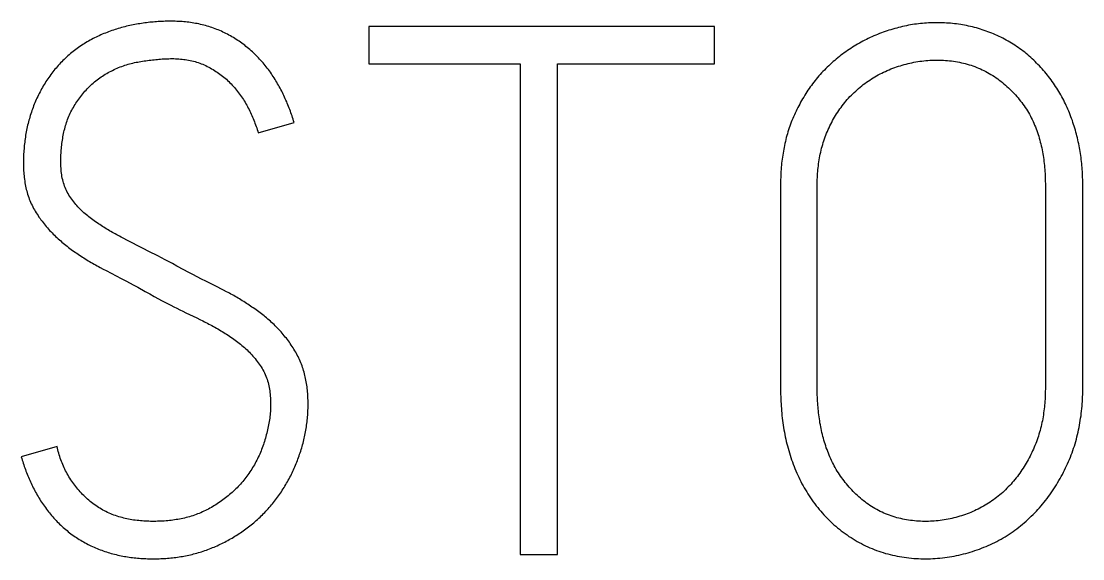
# Model space of a CAD drawing. Extents: x 0 to 420, y 0 to 297.
# Drawn here: x 123.464 to 127.477, y 195.925 to 197.958 of the extents above; entities that cross this region are included whole.
import ezdxf

# ---------------------------------------------------------------- set-up
doc = ezdxf.new("R2010")
doc.units = 0
doc.header["$LTSCALE"] = 23.1
doc.layers.add('10500_FRONT_LABELING', color=7, linetype='CONTINUOUS')

msp = doc.modelspace()

# ---------------------------------------------------------------- linework, layer by layer
at = {"layer": '10500_FRONT_LABELING', "color": 7, "linetype": 'CONTINUOUS'}
for p, q in [((124.7785, 197.9386), (124.7785, 197.7971)), ((126.085, 197.9386), (124.7785, 197.9386)), ((126.085, 197.7971), (126.085, 197.9386)), ((124.7785, 197.7971), (125.3499, 197.7971)), ((125.3499, 197.7971), (125.3499, 195.9414)), ((125.4914, 195.9414), (125.4914, 197.7971)), ((125.4914, 197.7971), (126.085, 197.7971)), ((124.3596, 197.5364), (124.4955, 197.5752)), ((126.3346, 197.3367), (126.3347, 196.5648)), ((126.4733, 196.5663), (126.4733, 197.3367)), ((127.336, 197.3367), (127.336, 196.5738)), ((127.4775, 196.5738), (127.4774, 197.3443)), ((123.8633, 197.1299), (123.8522, 197.1357)), ((123.9245, 197.0989), (123.8633, 197.1299)), ((123.9467, 197.0875), (123.9245, 197.0989)), ((123.9799, 197.0702), (123.9467, 197.0875)), ((124.0075, 197.0556), (123.9799, 197.0702)), ((124.035, 197.041), (124.0075, 197.0556)), ((123.7729, 197.0207), (123.7844, 197.0147)), ((123.7844, 197.0147), (123.8416, 196.9851)), ((124.0954, 197.0086), (124.0789, 197.0174)), ((124.112, 196.9999), (124.0954, 197.0086)), ((123.8416, 196.9851), (123.8588, 196.9761)), ((123.8588, 196.9761), (123.8758, 196.967)), ((123.8758, 196.967), (123.8872, 196.9609)), ((123.8872, 196.9609), (123.9041, 196.9516)), ((124.1286, 196.9913), (124.112, 196.9999)), ((124.1453, 196.9828), (124.1286, 196.9913)), ((124.162, 196.9743), (124.1453, 196.9828)), ((124.2067, 196.952), (124.162, 196.9743)), ((123.9493, 196.9266), (123.9662, 196.9173)), ((124.2178, 196.9463), (124.2067, 196.952)), ((124.2289, 196.9406), (124.2178, 196.9463)), ((123.9662, 196.9173), (123.9832, 196.9081)), ((123.9832, 196.9081), (123.9946, 196.902)), ((123.9946, 196.902), (124.0117, 196.8929)), ((124.0117, 196.8929), (124.0288, 196.884)), ((124.0288, 196.884), (124.0403, 196.8781)), ((124.0403, 196.8781), (124.0518, 196.8722)), ((124.0518, 196.8722), (124.0633, 196.8665)), ((124.0633, 196.8665), (124.0749, 196.8608)), ((124.0749, 196.8608), (124.0865, 196.8551)), ((124.0865, 196.8551), (124.1273, 196.8356)), ((124.1273, 196.8356), (124.1389, 196.83)), ((123.5995, 196.3491), (123.4636, 196.3103)), ((125.3499, 195.9414), (125.4914, 195.9414))]:
    msp.add_line(p, q, dxfattribs=at)
for points in [[(124.4955, 197.5752), (124.4936, 197.5814), (124.4917, 197.5875), (124.4897, 197.5936), (124.4877, 197.5997), (124.4856, 197.6058), (124.4835, 197.6118), (124.4813, 197.6179), (124.4791, 197.6238), (124.4768, 197.6298), (124.4745, 197.6358), (124.4722, 197.6417), (124.4697, 197.6476), (124.4673, 197.6534), (124.4647, 197.6593), (124.4621, 197.6651), (124.4595, 197.6709), (124.4568, 197.6766), (124.4541, 197.6824), (124.4513, 197.6881), (124.4484, 197.6938), (124.4455, 197.6994), (124.4425, 197.705), (124.4395, 197.7106), (124.4364, 197.7162), (124.4332, 197.7217), (124.43, 197.7272), (124.4267, 197.7327), (124.4233, 197.7381), (124.4199, 197.7435), (124.4164, 197.7489), (124.4129, 197.7542), (124.4093, 197.7595), (124.4056, 197.7648), (124.4018, 197.77), (124.398, 197.7752), (124.3941, 197.7804), (124.3901, 197.7855), (124.3861, 197.7905), (124.382, 197.7955), (124.3778, 197.8005), (124.3736, 197.8053), (124.3693, 197.8101), (124.365, 197.8149), (124.3606, 197.8196), (124.3562, 197.8242), (124.3517, 197.8287), (124.3472, 197.8332), (124.3425, 197.8377), (124.3379, 197.842), (124.3331, 197.8463), (124.3283, 197.8506), (124.3235, 197.8548), (124.3185, 197.8589), (124.3135, 197.8629), (124.3085, 197.8669), (124.3034, 197.8708), (124.2982, 197.8746), (124.293, 197.8784), (124.2877, 197.8821), (124.2823, 197.8857), (124.2769, 197.8893), (124.2714, 197.8928), (124.2659, 197.8961), (124.2604, 197.8994), (124.2548, 197.9026), (124.2492, 197.9057), (124.2435, 197.9087), (124.2378, 197.9116), (124.2321, 197.9145), (124.2263, 197.9172), (124.2205, 197.9199), (124.2147, 197.9224), (124.2088, 197.9249), (124.2029, 197.9273), (124.1969, 197.9296), (124.1909, 197.9318), (124.1849, 197.9339), (124.1788, 197.9359), (124.1727, 197.9379), (124.1665, 197.9397), (124.1603, 197.9415), (124.1541, 197.9431), (124.1478, 197.9447), (124.1415, 197.9462), (124.1351, 197.9476), (124.1288, 197.9489), (124.1225, 197.95), (124.1161, 197.9511), (124.1098, 197.9521), (124.1034, 197.9531), (124.097, 197.9539), (124.0907, 197.9546), (124.0843, 197.9553), (124.0779, 197.9559), (124.0716, 197.9564), (124.0652, 197.9569), (124.0588, 197.9572), (124.0524, 197.9575), (124.046, 197.9577), (124.0396, 197.9579), (124.0332, 197.958), (124.0268, 197.958), (124.0204, 197.958), (124.014, 197.9579), (124.0076, 197.9578), (124.0012, 197.9576), (123.9948, 197.9573), (123.9884, 197.957), (123.9819, 197.9566), (123.9755, 197.9562), (123.9691, 197.9557), (123.9627, 197.9551), (123.9563, 197.9545), (123.9498, 197.9539), (123.9434, 197.9532), (123.937, 197.9524), (123.9307, 197.9516), (123.9243, 197.9507), (123.9179, 197.9498), (123.9116, 197.9488), (123.9053, 197.9478), (123.899, 197.9467), (123.8927, 197.9455), (123.8864, 197.9443), (123.8801, 197.943), (123.8739, 197.9416), (123.8676, 197.9402), (123.8614, 197.9388), (123.8552, 197.9372), (123.849, 197.9356), (123.8428, 197.934), (123.8367, 197.9322), (123.8306, 197.9304), (123.8244, 197.9285), (123.8183, 197.9266), (123.8122, 197.9246), (123.8062, 197.9225), (123.8001, 197.9204), (123.7941, 197.9182), (123.788, 197.9159), (123.782, 197.9135), (123.776, 197.9111), (123.7701, 197.9086), (123.7642, 197.906), (123.7583, 197.9033), (123.7524, 197.9006), (123.7466, 197.8978), (123.7409, 197.895), (123.7352, 197.8921), (123.7295, 197.8891), (123.7239, 197.886), (123.7183, 197.8829), (123.7127, 197.8797), (123.7072, 197.8764), (123.7018, 197.8731), (123.6964, 197.8697), (123.691, 197.8662), (123.6857, 197.8626), (123.6805, 197.8589), (123.6753, 197.8552), (123.6701, 197.8514), (123.665, 197.8476), (123.6599, 197.8436), (123.6549, 197.8396), (123.6499, 197.8355), (123.645, 197.8313), (123.6402, 197.827), (123.6354, 197.8227), (123.6306, 197.8183), (123.6259, 197.8138), (123.6213, 197.8093), (123.6168, 197.8047), (123.6124, 197.8001), (123.608, 197.7954), (123.6037, 197.7906), (123.5994, 197.7859), (123.5953, 197.781), (123.5912, 197.7761), (123.5871, 197.7711), (123.5832, 197.7661), (123.5793, 197.7611), (123.5754, 197.7559), (123.5717, 197.7508), (123.568, 197.7456), (123.5643, 197.7403), (123.5608, 197.735), (123.5572, 197.7296), (123.5538, 197.7241), (123.5504, 197.7187), (123.5471, 197.7131), (123.5439, 197.7076), (123.5407, 197.7019), (123.5376, 197.6962), (123.5346, 197.6905), (123.5316, 197.6848), (123.5287, 197.679), (123.5259, 197.6732), (123.5232, 197.6674), (123.5205, 197.6616)], [(127.4774, 197.3443), (127.4774, 197.3519), (127.4772, 197.3595), (127.477, 197.3671), (127.4767, 197.3747), (127.4763, 197.3823), (127.4759, 197.3898), (127.4754, 197.3974), (127.4748, 197.4049), (127.4741, 197.4125), (127.4734, 197.42), (127.4726, 197.4275), (127.4718, 197.435), (127.4709, 197.4425), (127.4698, 197.4499), (127.4688, 197.4574), (127.4676, 197.4649), (127.4664, 197.4723), (127.4651, 197.4797), (127.4637, 197.4871), (127.4622, 197.4946), (127.4607, 197.5019), (127.459, 197.5093), (127.4573, 197.5167), (127.4555, 197.524), (127.4536, 197.5314), (127.4517, 197.5387), (127.4496, 197.546), (127.4475, 197.5533), (127.4453, 197.5606), (127.4429, 197.5679), (127.4405, 197.5751), (127.4381, 197.5824), (127.4355, 197.5895), (127.4328, 197.5967), (127.4301, 197.6038), (127.4273, 197.6109), (127.4244, 197.6179), (127.4214, 197.6249), (127.4184, 197.6318), (127.4152, 197.6387), (127.412, 197.6455), (127.4087, 197.6523), (127.4053, 197.6591), (127.4018, 197.6658), (127.3983, 197.6725), (127.3946, 197.6791), (127.3909, 197.6856), (127.3871, 197.6922), (127.3832, 197.6986), (127.3791, 197.7051), (127.375, 197.7114), (127.3708, 197.7178), (127.3666, 197.7241), (127.3622, 197.7303), (127.3577, 197.7364), (127.3531, 197.7426), (127.3484, 197.7486), (127.3436, 197.7546), (127.3387, 197.7605), (127.3338, 197.7663), (127.3288, 197.7721), (127.3238, 197.7778), (127.3186, 197.7834), (127.3134, 197.7889), (127.3082, 197.7944), (127.3029, 197.7998), (127.2975, 197.8051), (127.2921, 197.8104), (127.2866, 197.8156), (127.281, 197.8207), (127.2754, 197.8257), (127.2697, 197.8307), (127.2639, 197.8356), (127.2581, 197.8404), (127.2521, 197.8451), (127.2461, 197.8497), (127.24, 197.8542), (127.2338, 197.8586), (127.2275, 197.8629), (127.2211, 197.8671), (127.2147, 197.8713), (127.2082, 197.8753), (127.2016, 197.8793), (127.1949, 197.8831), (127.1882, 197.8869), (127.1815, 197.8905), (127.1747, 197.894), (127.1679, 197.8974), (127.161, 197.9007), (127.1541, 197.9039), (127.1472, 197.907), (127.1402, 197.91), (127.1332, 197.9129), (127.1261, 197.9157), (127.119, 197.9184), (127.1119, 197.921), (127.1047, 197.9235), (127.0975, 197.9259), (127.0903, 197.9282), (127.083, 197.9304), (127.0757, 197.9325), (127.0683, 197.9345), (127.0609, 197.9364), (127.0534, 197.9381), (127.046, 197.9398), (127.0384, 197.9414), (127.0309, 197.9429), (127.0233, 197.9442), (127.0158, 197.9455), (127.0082, 197.9466), (127.0006, 197.9477), (126.9931, 197.9486), (126.9855, 197.9494), (126.9779, 197.9502), (126.9703, 197.9508), (126.9627, 197.9513), (126.9551, 197.9518), (126.9475, 197.9521), (126.9399, 197.9523), (126.9323, 197.9524), (126.9247, 197.9525), (126.9171, 197.9524), (126.9095, 197.9522), (126.9019, 197.952), (126.8942, 197.9516), (126.8866, 197.9512), (126.8789, 197.9506), (126.8713, 197.9499), (126.8637, 197.9492), (126.856, 197.9483), (126.8484, 197.9473), (126.8408, 197.9463), (126.8333, 197.9451), (126.8258, 197.9438), (126.8182, 197.9425), (126.8108, 197.941), (126.8033, 197.9395), (126.7959, 197.9378), (126.7885, 197.9361), (126.7811, 197.9343), (126.7738, 197.9323), (126.7664, 197.9303), (126.7591, 197.9282), (126.7519, 197.9261), (126.7446, 197.9238), (126.7374, 197.9214), (126.7302, 197.919), (126.723, 197.9164), (126.7159, 197.9138), (126.7087, 197.9111), (126.7017, 197.9082), (126.6946, 197.9053), (126.6875, 197.9023), (126.6805, 197.8992), (126.6735, 197.896), (126.6666, 197.8928), (126.6597, 197.8894), (126.6529, 197.886), (126.6461, 197.8824), (126.6394, 197.8788), (126.6327, 197.8751), (126.6261, 197.8714), (126.6196, 197.8675), (126.6131, 197.8636), (126.6067, 197.8595), (126.6003, 197.8554), (126.594, 197.8513), (126.5878, 197.847), (126.5815, 197.8427), (126.5754, 197.8382), (126.5693, 197.8338), (126.5632, 197.8292), (126.5573, 197.8245), (126.5513, 197.8198), (126.5454, 197.815), (126.5396, 197.8101), (126.5338, 197.8051), (126.5281, 197.8001), (126.5225, 197.7949), (126.5169, 197.7897), (126.5114, 197.7844), (126.5059, 197.779), (126.5005, 197.7735), (126.4952, 197.768), (126.49, 197.7624), (126.4849, 197.7568), (126.4798, 197.7511), (126.4749, 197.7453), (126.47, 197.7395), (126.4653, 197.7336), (126.4606, 197.7276), (126.456, 197.7216), (126.4515, 197.7155), (126.447, 197.7094), (126.4427, 197.7032), (126.4384, 197.6969), (126.4343, 197.6906), (126.4301, 197.6843)], [(123.8522, 197.1357), (123.8411, 197.1414), (123.8356, 197.1444), (123.8302, 197.1473), (123.8247, 197.1503), (123.8192, 197.1533), (123.8138, 197.1564), (123.8084, 197.1594), (123.803, 197.1626), (123.7976, 197.1657), (123.7923, 197.1689), (123.7869, 197.1721), (123.7816, 197.1754), (123.7763, 197.1786), (123.771, 197.182), (123.7658, 197.1853), (123.7606, 197.1887), (123.7553, 197.1921), (123.7502, 197.1956), (123.745, 197.1991), (123.7399, 197.2027), (123.7348, 197.2064), (123.7298, 197.2101), (123.7247, 197.2138), (123.7198, 197.2177), (123.7149, 197.2216), (123.71, 197.2256), (123.7052, 197.2297), (123.7005, 197.2339), (123.6959, 197.2382), (123.6913, 197.2425), (123.6869, 197.2469), (123.6825, 197.2514), (123.6782, 197.2559), (123.674, 197.2606), (123.6699, 197.2653), (123.6659, 197.2701), (123.662, 197.2749), (123.6582, 197.2799), (123.6545, 197.2849), (123.6509, 197.2901), (123.6474, 197.2953), (123.6441, 197.3007), (123.6409, 197.3062), (123.6379, 197.3117), (123.635, 197.3173), (123.6324, 197.323), (123.6299, 197.3288), (123.6276, 197.3346), (123.6255, 197.3405), (123.6236, 197.3464), (123.6218, 197.3524), (123.6203, 197.3585), (123.6189, 197.3646), (123.6177, 197.3708), (123.6166, 197.3771), (123.6158, 197.3833), (123.6151, 197.3896), (123.6145, 197.3959), (123.6141, 197.4021), (123.6137, 197.4084), (123.6135, 197.4146), (123.6134, 197.4209), (123.6133, 197.4271), (123.6134, 197.4334), (123.6135, 197.4396), (123.6137, 197.4459), (123.6139, 197.4522), (123.6142, 197.4584), (123.6146, 197.4647), (123.6151, 197.4709), (123.6157, 197.4772), (123.6163, 197.4834), (123.617, 197.4897), (123.6177, 197.4959), (123.6186, 197.5022), (123.6195, 197.5084), (123.6204, 197.5146), (123.6215, 197.5207), (123.6226, 197.5269), (123.6238, 197.533), (123.6251, 197.5391), (123.6265, 197.5452), (123.6279, 197.5512), (123.6295, 197.5572), (123.6312, 197.5632), (123.633, 197.5692), (123.6349, 197.5751), (123.637, 197.581), (123.6391, 197.5868), (123.6414, 197.5926), (123.6438, 197.5984), (123.6463, 197.6041), (123.6489, 197.6098), (123.6517, 197.6155), (123.6546, 197.6211), (123.6576, 197.6267), (123.6607, 197.6322), (123.6639, 197.6377), (123.6671, 197.6431), (123.6705, 197.6483), (123.674, 197.6536), (123.6776, 197.6587), (123.6812, 197.6638), (123.6849, 197.6688), (123.6887, 197.6738), (123.6926, 197.6787), (123.6965, 197.6835), (123.7006, 197.6883), (123.7047, 197.6931), (123.7088, 197.6977), (123.7131, 197.7023), (123.7175, 197.7069), (123.7219, 197.7113), (123.7265, 197.7157), (123.7311, 197.72), (123.7359, 197.7242), (123.7407, 197.7283), (123.7456, 197.7323), (123.7505, 197.7362), (123.7556, 197.7399), (123.7606, 197.7436), (123.7658, 197.7472), (123.771, 197.7506), (123.7763, 197.754), (123.7816, 197.7573), (123.787, 197.7604), (123.7924, 197.7635), (123.7979, 197.7665), (123.8035, 197.7694), (123.8091, 197.7722), (123.8147, 197.775), (123.8204, 197.7776), (123.8262, 197.7802), (123.832, 197.7827), (123.8378, 197.785), (123.8437, 197.7873), (123.8497, 197.7895), (123.8556, 197.7915), (123.8616, 197.7935), (123.8676, 197.7953), (123.8736, 197.797), (123.8796, 197.7985), (123.8857, 197.8), (123.8918, 197.8014), (123.8979, 197.8027), (123.904, 197.8038), (123.9101, 197.805), (123.9163, 197.806), (123.9224, 197.807), (123.9286, 197.8079), (123.9348, 197.8087), (123.941, 197.8096), (123.9472, 197.8103), (123.9534, 197.8111), (123.9596, 197.8118), (123.9658, 197.8124), (123.972, 197.8131), (123.9783, 197.8137), (123.9845, 197.8143), (123.9907, 197.8148), (123.997, 197.8152), (124.0032, 197.8156), (124.0095, 197.816), (124.0157, 197.8162), (124.0219, 197.8164), (124.0282, 197.8165), (124.0344, 197.8165), (124.0406, 197.8165), (124.0468, 197.8163), (124.0531, 197.816), (124.0593, 197.8156), (124.0655, 197.8151), (124.0717, 197.8145), (124.0779, 197.8138), (124.0841, 197.813), (124.0903, 197.812), (124.0965, 197.8109), (124.1027, 197.8097), (124.1088, 197.8084), (124.1149, 197.8069), (124.1209, 197.8053), (124.1269, 197.8035), (124.1328, 197.8016)], [(126.4733, 197.3367), (126.4734, 197.3442), (126.4735, 197.3517), (126.4737, 197.3593), (126.474, 197.3668), (126.4744, 197.3742), (126.4748, 197.3817), (126.4754, 197.3892), (126.4761, 197.3966), (126.4768, 197.4041), (126.4777, 197.4115), (126.4786, 197.4189), (126.4796, 197.4262), (126.4808, 197.4336), (126.482, 197.4409), (126.4834, 197.4483), (126.4849, 197.4556), (126.4865, 197.4629), (126.4882, 197.4701), (126.49, 197.4774), (126.4919, 197.4846), (126.494, 197.4918), (126.4962, 197.499), (126.4985, 197.5062), (126.501, 197.5133), (126.5036, 197.5205), (126.5063, 197.5275), (126.5091, 197.5346), (126.512, 197.5415), (126.515, 197.5484), (126.5181, 197.5552), (126.5214, 197.562), (126.5247, 197.5687), (126.5281, 197.5753), (126.5317, 197.5819), (126.5353, 197.5884), (126.539, 197.5949), (126.5429, 197.6013), (126.5468, 197.6076), (126.5508, 197.6139), (126.555, 197.6201), (126.5592, 197.6262), (126.5635, 197.6323), (126.568, 197.6383), (126.5726, 197.6442), (126.5773, 197.6501), (126.5821, 197.6559), (126.587, 197.6616), (126.592, 197.6672), (126.5972, 197.6728), (126.6025, 197.6783), (126.6078, 197.6836), (126.6133, 197.6889), (126.6188, 197.694), (126.6244, 197.6991), (126.6301, 197.704), (126.6358, 197.7088), (126.6417, 197.7135), (126.6476, 197.7182), (126.6536, 197.7227), (126.6596, 197.7271), (126.6658, 197.7314), (126.672, 197.7356), (126.6783, 197.7397), (126.6846, 197.7436), (126.6911, 197.7475), (126.6976, 197.7513), (126.7042, 197.755), (126.7109, 197.7585), (126.7177, 197.7619), (126.7245, 197.7653), (126.7314, 197.7685), (126.7383, 197.7715), (126.7453, 197.7745), (126.7523, 197.7774), (126.7593, 197.7801), (126.7664, 197.7827), (126.7735, 197.7852), (126.7806, 197.7876), (126.7878, 197.7899), (126.795, 197.792), (126.8022, 197.7941), (126.8095, 197.796), (126.8168, 197.7979), (126.8242, 197.7996), (126.8315, 197.8012), (126.839, 197.8027), (126.8464, 197.8041), (126.8539, 197.8053), (126.8614, 197.8065), (126.8689, 197.8075), (126.8764, 197.8083), (126.884, 197.8091), (126.8915, 197.8097), (126.899, 197.8102), (126.9065, 197.8106), (126.914, 197.8108), (126.9215, 197.811), (126.929, 197.811), (126.9365, 197.8109), (126.9439, 197.8107), (126.9514, 197.8103), (126.9589, 197.8098), (126.9664, 197.8092), (126.9739, 197.8085), (126.9813, 197.8076), (126.9888, 197.8066), (126.9963, 197.8055), (127.0037, 197.8042), (127.0112, 197.8028), (127.0186, 197.8012), (127.026, 197.7995), (127.0334, 197.7976), (127.0407, 197.7956), (127.0479, 197.7935), (127.0551, 197.7912), (127.0622, 197.7888), (127.0693, 197.7862), (127.0763, 197.7835), (127.0833, 197.7807), (127.0902, 197.7777), (127.097, 197.7745), (127.1038, 197.7713), (127.1105, 197.7678), (127.1172, 197.7643), (127.1238, 197.7605), (127.1304, 197.7567), (127.1368, 197.7527), (127.1432, 197.7485), (127.1495, 197.7443), (127.1557, 197.7399), (127.1617, 197.7354), (127.1677, 197.7308), (127.1736, 197.7261), (127.1794, 197.7213), (127.1851, 197.7164), (127.1908, 197.7114), (127.1963, 197.7063), (127.2018, 197.7011), (127.2072, 197.6958), (127.2125, 197.6903), (127.2177, 197.6848), (127.2228, 197.6793), (127.2278, 197.6736), (127.2328, 197.6678), (127.2376, 197.662), (127.2423, 197.656), (127.2469, 197.6501), (127.2514, 197.644), (127.2557, 197.6379), (127.2599, 197.6317), (127.2641, 197.6254), (127.268, 197.619), (127.2719, 197.6126), (127.2756, 197.6061), (127.2793, 197.5995), (127.2827, 197.5929), (127.2861, 197.5861), (127.2893, 197.5793), (127.2924, 197.5724), (127.2954, 197.5655), (127.2983, 197.5584), (127.3011, 197.5513), (127.3037, 197.5442), (127.3062, 197.5371), (127.3086, 197.5299), (127.3108, 197.5227), (127.313, 197.5155), (127.315, 197.5082), (127.3169, 197.501), (127.3187, 197.4937), (127.3204, 197.4864), (127.3221, 197.4791), (127.3236, 197.4717), (127.325, 197.4644), (127.3263, 197.457), (127.3276, 197.4496), (127.3287, 197.4421), (127.3297, 197.4347), (127.3307, 197.4272), (127.3316, 197.4198), (127.3324, 197.4123), (127.3331, 197.4047), (127.3337, 197.3972), (127.3343, 197.3897), (127.3347, 197.3821), (127.3351, 197.3746), (127.3355, 197.367), (127.3357, 197.3594), (127.3359, 197.3518), (127.336, 197.3442), (127.336, 197.3367)], [(124.1328, 197.8016), (124.1386, 197.7995), (124.1444, 197.7973), (124.1502, 197.795), (124.1559, 197.7926), (124.1615, 197.79), (124.1671, 197.7873), (124.1727, 197.7844), (124.1782, 197.7815), (124.1836, 197.7784), (124.189, 197.7752), (124.1944, 197.7719), (124.1996, 197.7685), (124.2048, 197.765), (124.21, 197.7615), (124.2151, 197.7578), (124.2201, 197.7541), (124.225, 197.7503), (124.2299, 197.7464), (124.2346, 197.7424), (124.2393, 197.7383), (124.2439, 197.7341), (124.2484, 197.7298), (124.2529, 197.7254), (124.2573, 197.7209), (124.2615, 197.7163), (124.2658, 197.7117), (124.2699, 197.707), (124.2739, 197.7022), (124.2779, 197.6973), (124.2818, 197.6924), (124.2856, 197.6875), (124.2893, 197.6825), (124.293, 197.6774), (124.2966, 197.6723), (124.3001, 197.6672), (124.3035, 197.6619), (124.3068, 197.6567), (124.31, 197.6513), (124.3132, 197.6459), (124.3162, 197.6405), (124.3192, 197.635), (124.3221, 197.6294), (124.3249, 197.6238), (124.3277, 197.6181), (124.3303, 197.6125), (124.333, 197.6068), (124.3355, 197.601), (124.338, 197.5953), (124.3405, 197.5895), (124.3429, 197.5837), (124.3453, 197.5779), (124.3475, 197.5721), (124.3498, 197.5662), (124.3519, 197.5603), (124.354, 197.5544), (124.3559, 197.5484), (124.3578, 197.5424), (124.3596, 197.5364)], [(126.4301, 197.6843), (126.4261, 197.6778), (126.4222, 197.6714), (126.4183, 197.6648), (126.4145, 197.6583), (126.4107, 197.6516), (126.4071, 197.6449), (126.4035, 197.6382), (126.4, 197.6314), (126.3966, 197.6246), (126.3933, 197.6176), (126.39, 197.6107), (126.3869, 197.6037), (126.3839, 197.5967), (126.3809, 197.5897), (126.378, 197.5827), (126.3753, 197.5756), (126.3726, 197.5685), (126.37, 197.5614), (126.3676, 197.5542), (126.3652, 197.547), (126.3629, 197.5398), (126.3607, 197.5325), (126.3586, 197.5253), (126.3566, 197.518), (126.3547, 197.5106), (126.3529, 197.5033), (126.3512, 197.4959), (126.3496, 197.4885), (126.3481, 197.481), (126.3466, 197.4736), (126.3453, 197.4661), (126.344, 197.4586), (126.3428, 197.451), (126.3417, 197.4435), (126.3407, 197.4359), (126.3398, 197.4283), (126.3389, 197.4207), (126.3382, 197.4131), (126.3375, 197.4054), (126.3369, 197.3978), (126.3363, 197.3902), (126.3359, 197.3825), (126.3355, 197.3749), (126.3352, 197.3673), (126.3349, 197.3596), (126.3348, 197.352), (126.3347, 197.3443), (126.3346, 197.3367)], [(123.5205, 197.6616), (123.518, 197.6557), (123.5154, 197.6498), (123.513, 197.6439), (123.5106, 197.6379), (123.5083, 197.632), (123.5061, 197.626), (123.504, 197.6199), (123.5019, 197.6139), (123.4999, 197.6078), (123.4979, 197.6017), (123.4961, 197.5955), (123.4943, 197.5894), (123.4925, 197.5832), (123.4909, 197.577), (123.4893, 197.5707), (123.4878, 197.5645), (123.4864, 197.5582), (123.485, 197.5519), (123.4837, 197.5455), (123.4825, 197.5392), (123.4814, 197.5328), (123.4803, 197.5265), (123.4793, 197.5201), (123.4783, 197.5137), (123.4775, 197.5074), (123.4767, 197.501), (123.4759, 197.4946), (123.4752, 197.4883), (123.4746, 197.4819), (123.4741, 197.4755), (123.4736, 197.4691), (123.4731, 197.4627), (123.4728, 197.4563), (123.4725, 197.4499), (123.4722, 197.4435), (123.4721, 197.4371), (123.472, 197.4307), (123.4719, 197.4243), (123.4719, 197.4179), (123.472, 197.4115), (123.4722, 197.405), (123.4725, 197.3986), (123.4728, 197.3922), (123.4732, 197.3857), (123.4737, 197.3793), (123.4743, 197.3728), (123.475, 197.3664), (123.4758, 197.36), (123.4767, 197.3536), (123.4777, 197.3472), (123.4788, 197.3409), (123.48, 197.3346), (123.4813, 197.3283), (123.4828, 197.3221), (123.4844, 197.3159), (123.4861, 197.3097), (123.4879, 197.3036), (123.4899, 197.2975), (123.492, 197.2915), (123.4942, 197.2855), (123.4966, 197.2795), (123.4991, 197.2735), (123.5018, 197.2676), (123.5046, 197.2618), (123.5075, 197.256), (123.5105, 197.2502), (123.5137, 197.2446), (123.5169, 197.239), (123.5202, 197.2335), (123.5237, 197.228), (123.5272, 197.2226), (123.5308, 197.2173), (123.5346, 197.2121), (123.5383, 197.2069), (123.5422, 197.2017), (123.5461, 197.1966), (123.5501, 197.1916), (123.5542, 197.1866), (123.5583, 197.1816), (123.5625, 197.1767), (123.5668, 197.1718), (123.5711, 197.167), (123.5756, 197.1623), (123.58, 197.1576), (123.5846, 197.153), (123.5891, 197.1485), (123.5938, 197.144), (123.5985, 197.1396), (123.6032, 197.1353), (123.608, 197.131), (123.6128, 197.1268), (123.6177, 197.1226), (123.6226, 197.1185), (123.6276, 197.1145), (123.6326, 197.1105), (123.6376, 197.1066), (123.6427, 197.1027), (123.6478, 197.0988), (123.6529, 197.095), (123.6581, 197.0912), (123.6633, 197.0875), (123.6685, 197.0838), (123.6738, 197.0802), (123.6791, 197.0766), (123.6844, 197.073), (123.6897, 197.0694), (123.6951, 197.0659), (123.7004, 197.0625), (123.7059, 197.059), (123.7113, 197.0556), (123.7168, 197.0523), (123.7223, 197.0489), (123.7278, 197.0457), (123.7334, 197.0424), (123.739, 197.0392), (123.7446, 197.0361), (123.7502, 197.0329), (123.7559, 197.0298), (123.7616, 197.0268), (123.7729, 197.0207)], [(124.0789, 197.0174), (124.0515, 197.0321), (124.035, 197.041)], [(123.9041, 196.9516), (123.9323, 196.936), (123.9493, 196.9266)], [(124.4473, 196.1785), (124.4508, 196.1837), (124.4542, 196.189), (124.4575, 196.1943), (124.4608, 196.1997), (124.4641, 196.2051), (124.4672, 196.2106), (124.4704, 196.2161), (124.4735, 196.2216), (124.4765, 196.2272), (124.4795, 196.2328), (124.4824, 196.2385), (124.4852, 196.2442), (124.488, 196.2499), (124.4907, 196.2556), (124.4933, 196.2613), (124.4959, 196.2671), (124.4984, 196.2728), (124.5009, 196.2787), (124.5033, 196.2845), (124.5056, 196.2903), (124.5079, 196.2962), (124.5101, 196.3021), (124.5123, 196.308), (124.5144, 196.3139), (124.5164, 196.3198), (124.5184, 196.3258), (124.5203, 196.3318), (124.5222, 196.3378), (124.524, 196.3438), (124.5257, 196.3498), (124.5274, 196.3559), (124.5291, 196.362), (124.5306, 196.3681), (124.5321, 196.3742), (124.5335, 196.3804), (124.5349, 196.3866), (124.5362, 196.3927), (124.5375, 196.399), (124.5387, 196.4052), (124.5398, 196.4115), (124.5408, 196.4177), (124.5418, 196.424), (124.5427, 196.4303), (124.5435, 196.4365), (124.5443, 196.4428), (124.545, 196.4491), (124.5456, 196.4554), (124.5462, 196.4616), (124.5467, 196.4679), (124.5471, 196.4742), (124.5475, 196.4805), (124.5478, 196.4868), (124.548, 196.4931), (124.5481, 196.4993), (124.5482, 196.5056), (124.5482, 196.5119), (124.5482, 196.5182), (124.548, 196.5245), (124.5478, 196.5308), (124.5476, 196.5371), (124.5472, 196.5434), (124.5468, 196.5497), (124.5463, 196.556), (124.5457, 196.5623), (124.545, 196.5686), (124.5442, 196.5749), (124.5433, 196.5812), (124.5424, 196.5875), (124.5413, 196.5938), (124.5402, 196.6), (124.539, 196.6062), (124.5377, 196.6124), (124.5362, 196.6185), (124.5347, 196.6247), (124.533, 196.6307), (124.5313, 196.6368), (124.5294, 196.6428), (124.5275, 196.6488), (124.5254, 196.6547), (124.5232, 196.6606), (124.5208, 196.6664), (124.5184, 196.6723), (124.5158, 196.678), (124.5132, 196.6838), (124.5104, 196.6895), (124.5075, 196.6952), (124.5045, 196.7008), (124.5014, 196.7064), (124.4982, 196.7119), (124.495, 196.7173), (124.4916, 196.7227), (124.4882, 196.728), (124.4847, 196.7333), (124.4811, 196.7384), (124.4774, 196.7436), (124.4737, 196.7487), (124.4699, 196.7537), (124.4661, 196.7587), (124.4622, 196.7636), (124.4583, 196.7685), (124.4542, 196.7734), (124.4502, 196.7782), (124.446, 196.7829), (124.4418, 196.7876), (124.4375, 196.7923), (124.4332, 196.7969), (124.4288, 196.8014), (124.4243, 196.8059), (124.4198, 196.8103), (124.4152, 196.8147), (124.4105, 196.819), (124.4058, 196.8233), (124.401, 196.8275), (124.3962, 196.8316), (124.3913, 196.8357), (124.3865, 196.8397), (124.3816, 196.8437), (124.3766, 196.8476), (124.3716, 196.8514), (124.3666, 196.8552), (124.3616, 196.8589), (124.3565, 196.8627), (124.3515, 196.8663), (124.3464, 196.8699), (124.3412, 196.8735), (124.3361, 196.877), (124.3309, 196.8806), (124.3257, 196.884), (124.3205, 196.8875), (124.3153, 196.8909), (124.31, 196.8942), (124.3048, 196.8976), (124.2995, 196.9009), (124.2942, 196.9042), (124.2888, 196.9074), (124.2835, 196.9106), (124.2781, 196.9138), (124.2727, 196.9169), (124.2673, 196.92), (124.2619, 196.923), (124.2564, 196.926), (124.251, 196.929), (124.2455, 196.9319), (124.24, 196.9349), (124.2289, 196.9406)], [(124.1389, 196.83), (124.1505, 196.8244), (124.1563, 196.8215), (124.162, 196.8186), (124.1678, 196.8157), (124.1735, 196.8127), (124.1792, 196.8097), (124.1849, 196.8066), (124.1905, 196.8035), (124.1962, 196.8004), (124.2018, 196.7972), (124.2074, 196.794), (124.2129, 196.7907), (124.2185, 196.7874)], [(124.2185, 196.7874), (124.224, 196.7841), (124.2295, 196.7807), (124.235, 196.7773), (124.2404, 196.7738), (124.2458, 196.7703), (124.2512, 196.7667), (124.2566, 196.7631), (124.262, 196.7594), (124.2673, 196.7557), (124.2725, 196.7519), (124.2778, 196.748), (124.2829, 196.7441), (124.288, 196.7402), (124.2931, 196.7361), (124.2981, 196.732), (124.303, 196.7278), (124.3078, 196.7236), (124.3126, 196.7192), (124.3173, 196.7148), (124.3219, 196.7103), (124.3265, 196.7057), (124.331, 196.7011), (124.3354, 196.6963), (124.3397, 196.6915), (124.344, 196.6866), (124.3482, 196.6817), (124.3523, 196.6766), (124.3562, 196.6715), (124.3601, 196.6663), (124.3639, 196.6611), (124.3675, 196.6557), (124.3709, 196.6503), (124.3742, 196.6448), (124.3774, 196.6392), (124.3804, 196.6335), (124.3833, 196.6277), (124.386, 196.6218), (124.3885, 196.6158), (124.3908, 196.6097), (124.393, 196.6036), (124.395, 196.5974), (124.3968, 196.5912), (124.3984, 196.5849), (124.3998, 196.5786), (124.4011, 196.5723), (124.4023, 196.566), (124.4033, 196.5596), (124.4042, 196.5532), (124.4049, 196.5468), (124.4055, 196.5403), (124.406, 196.5339), (124.4064, 196.5274), (124.4066, 196.5209), (124.4067, 196.5144), (124.4067, 196.5079), (124.4066, 196.5015), (124.4064, 196.4951), (124.4061, 196.4886), (124.4057, 196.4822), (124.4051, 196.4758), (124.4045, 196.4694), (124.4038, 196.463), (124.403, 196.4567), (124.4021, 196.4503), (124.4011, 196.444), (124.4, 196.4376), (124.3988, 196.4313), (124.3976, 196.425), (124.3962, 196.4187), (124.3949, 196.4124), (124.3934, 196.4061), (124.3919, 196.3998), (124.3903, 196.3935), (124.3886, 196.3873), (124.3869, 196.3811), (124.3851, 196.3749), (124.3832, 196.3687), (124.3813, 196.3626), (124.3792, 196.3565), (124.3771, 196.3504), (124.3749, 196.3444), (124.3727, 196.3384), (124.3703, 196.3324), (124.3679, 196.3265), (124.3653, 196.3206), (124.3627, 196.3148), (124.36, 196.309), (124.3572, 196.3032), (124.3543, 196.2975), (124.3513, 196.2918), (124.3482, 196.2861), (124.3451, 196.2805), (124.3418, 196.275), (124.3385, 196.2694), (124.335, 196.2639), (124.3315, 196.2585), (124.328, 196.2531), (124.3243, 196.2477), (124.3206, 196.2424), (124.3168, 196.2372), (124.313, 196.2321), (124.309, 196.227), (124.305, 196.222), (124.301, 196.2171), (124.2968, 196.2122), (124.2926, 196.2074), (124.2883, 196.2027), (124.284, 196.198), (124.2795, 196.1934), (124.275, 196.1888), (124.2705, 196.1844), (124.2658, 196.18), (124.2611, 196.1757), (124.2563, 196.1714), (124.2514, 196.1673), (124.2464, 196.1631), (124.2414, 196.1591), (124.2363, 196.1551), (124.2312, 196.1512), (124.2259, 196.1473), (124.2207, 196.1435), (124.2154, 196.1398), (124.21, 196.1362), (124.2047, 196.1326), (124.1992, 196.1291), (124.1938, 196.1257), (124.1883, 196.1224), (124.1827, 196.1192), (124.1771, 196.1161), (124.1715, 196.113), (124.1658, 196.11), (124.1601, 196.1072), (124.1543, 196.1044), (124.1485, 196.1017), (124.1426, 196.0991), (124.1367, 196.0966), (124.1307, 196.0942), (124.1247, 196.0919), (124.1186, 196.0898), (124.1125, 196.0877), (124.1063, 196.0857), (124.1001, 196.0838), (124.0938, 196.0821), (124.0875, 196.0804), (124.0812, 196.0789), (124.0749, 196.0775), (124.0686, 196.0761), (124.0622, 196.0749), (124.0559, 196.0737), (124.0495, 196.0727), (124.0431, 196.0717), (124.0367, 196.0708), (124.0303, 196.07), (124.0239, 196.0693), (124.0175, 196.0686), (124.0111, 196.0681), (124.0046, 196.0676), (123.9982, 196.0672), (123.9917, 196.0668), (123.9853, 196.0666), (123.9788, 196.0664), (123.9723, 196.0663), (123.9658, 196.0662), (123.9593, 196.0662), (123.9528, 196.0663), (123.9463, 196.0665), (123.9399, 196.0667), (123.9334, 196.067), (123.927, 196.0674), (123.9206, 196.0679), (123.9142, 196.0684), (123.9078, 196.069), (123.9014, 196.0697), (123.895, 196.0705), (123.8887, 196.0714), (123.8824, 196.0724), (123.876, 196.0735), (123.8697, 196.0747), (123.8635, 196.0759), (123.8572, 196.0773), (123.851, 196.0788), (123.8447, 196.0804), (123.8385, 196.0821), (123.8323, 196.0839), (123.8262, 196.0859), (123.82, 196.0879), (123.8139, 196.0901), (123.8078, 196.0925), (123.8018, 196.095), (123.7958, 196.0976), (123.7898, 196.1003), (123.784, 196.1031), (123.7782, 196.1061), (123.7725, 196.1092), (123.7669, 196.1124), (123.7613, 196.1157), (123.7558, 196.1191), (123.7504, 196.1226), (123.7451, 196.1262)], [(126.3347, 196.5648), (126.3348, 196.5558), (126.335, 196.5468), (126.3352, 196.5377), (126.3356, 196.5288), (126.336, 196.5198), (126.3365, 196.5108), (126.337, 196.5018), (126.3377, 196.4929), (126.3384, 196.4839), (126.3393, 196.475), (126.3402, 196.4661), (126.3412, 196.4572), (126.3423, 196.4483), (126.3435, 196.4394), (126.3448, 196.4306), (126.3462, 196.4217), (126.3476, 196.4129), (126.3492, 196.404), (126.3509, 196.3952), (126.3527, 196.3864), (126.3546, 196.3776), (126.3565, 196.3689), (126.3586, 196.3601), (126.3608, 196.3514), (126.3632, 196.3426), (126.3656, 196.3339), (126.3681, 196.3252), (126.3708, 196.3166), (126.3736, 196.308), (126.3765, 196.2994), (126.3794, 196.2909), (126.3826, 196.2824), (126.3858, 196.274), (126.3891, 196.2657), (126.3925, 196.2574), (126.3961, 196.2491), (126.3998, 196.241), (126.4035, 196.2328), (126.4074, 196.2248), (126.4115, 196.2168), (126.4156, 196.2088), (126.4199, 196.2009), (126.4243, 196.1931), (126.4288, 196.1853), (126.4335, 196.1776), (126.4382, 196.17), (126.4431, 196.1624), (126.4482, 196.1548), (126.4533, 196.1474), (126.4586, 196.14), (126.464, 196.1327), (126.4695, 196.1255), (126.4751, 196.1185), (126.4807, 196.1115), (126.4865, 196.1046), (126.4924, 196.0979), (126.4984, 196.0912), (126.5045, 196.0847), (126.5108, 196.0782), (126.5171, 196.0719), (126.5235, 196.0657), (126.53, 196.0596), (126.5366, 196.0536), (126.5434, 196.0477), (126.5502, 196.0419), (126.5572, 196.0363), (126.5642, 196.0307), (126.5714, 196.0252), (126.5787, 196.0199), (126.586, 196.0147), (126.5935, 196.0096), (126.6012, 196.0046), (126.6088, 195.9998), (126.6166, 195.9951), (126.6244, 195.9906), (126.6323, 195.9862), (126.6402, 195.982), (126.6482, 195.9779), (126.6563, 195.974), (126.6644, 195.9702), (126.6726, 195.9666), (126.6809, 195.9631), (126.6892, 195.9597), (126.6976, 195.9566), (126.706, 195.9535), (126.7145, 195.9506), (126.7231, 195.9479), (126.7317, 195.9453), (126.7404, 195.9429), (126.7491, 195.9406), (126.758, 195.9385), (126.7669, 195.9365), (126.7758, 195.9347), (126.7847, 195.9331), (126.7936, 195.9316), (126.8025, 195.9302), (126.8115, 195.929), (126.8204, 195.928), (126.8294, 195.9271), (126.8384, 195.9263), (126.8474, 195.9257), (126.8564, 195.9253), (126.8654, 195.925), (126.8744, 195.9248), (126.8834, 195.9247), (126.8924, 195.9248), (126.9014, 195.925), (126.9105, 195.9254), (126.9195, 195.9259), (126.9286, 195.9265), (126.9376, 195.9273), (126.9467, 195.9283), (126.9557, 195.9293), (126.9646, 195.9306), (126.9735, 195.9319), (126.9824, 195.9334), (126.9912, 195.935), (127.0001, 195.9368), (127.0088, 195.9387), (127.0176, 195.9408), (127.0263, 195.9429), (127.035, 195.9452), (127.0436, 195.9476), (127.0522, 195.9502), (127.0608, 195.9528), (127.0694, 195.9556), (127.0779, 195.9585), (127.0864, 195.9616), (127.0948, 195.9648), (127.1033, 195.9681), (127.1117, 195.9716), (127.12, 195.9751), (127.1283, 195.9789), (127.1365, 195.9827), (127.1446, 195.9866), (127.1526, 195.9907), (127.1605, 195.9949), (127.1684, 195.9993), (127.1761, 196.0037), (127.1838, 196.0083), (127.1914, 196.013), (127.1989, 196.0178), (127.2064, 196.0228), (127.2137, 196.0279), (127.221, 196.0331), (127.2282, 196.0384), (127.2353, 196.0438), (127.2424, 196.0494), (127.2493, 196.0551), (127.2562, 196.0609), (127.263, 196.0668), (127.2697, 196.0728), (127.2763, 196.079), (127.2829, 196.0853), (127.2893, 196.0916), (127.2957, 196.0981), (127.3019, 196.1046), (127.308, 196.1113), (127.314, 196.118), (127.3199, 196.1248), (127.3257, 196.1316), (127.3314, 196.1386), (127.3369, 196.1456), (127.3424, 196.1528), (127.3478, 196.16), (127.353, 196.1672), (127.3582, 196.1746), (127.3633, 196.182), (127.3682, 196.1895), (127.3731, 196.1971), (127.3779, 196.2047), (127.3825, 196.2125), (127.3871, 196.2203), (127.3916, 196.2281), (127.396, 196.236), (127.4003, 196.244), (127.4045, 196.252), (127.4086, 196.26), (127.4125, 196.2681), (127.4164, 196.2762), (127.4201, 196.2844), (127.4237, 196.2926), (127.4272, 196.3008), (127.4306, 196.3091), (127.4339, 196.3175), (127.437, 196.3258), (127.44, 196.3343), (127.443, 196.3427), (127.4457, 196.3512), (127.4484, 196.3598), (127.4509, 196.3684), (127.4533, 196.377), (127.4556, 196.3857), (127.4578, 196.3944), (127.4598, 196.4032), (127.4617, 196.4121), (127.4635, 196.4209), (127.4652, 196.4298)], [(127.336, 196.5738), (127.336, 196.5663), (127.3359, 196.5588), (127.3357, 196.5512), (127.3354, 196.5437), (127.3351, 196.5362), (127.3347, 196.5287), (127.3342, 196.5213), (127.3336, 196.5138), (127.333, 196.5063), (127.3322, 196.4989), (127.3314, 196.4915), (127.3305, 196.484), (127.3295, 196.4766), (127.3284, 196.4692), (127.3272, 196.4618), (127.3259, 196.4545), (127.3246, 196.4471), (127.3231, 196.4398), (127.3215, 196.4324), (127.3198, 196.4251), (127.318, 196.4178), (127.316, 196.4105), (127.314, 196.4033), (127.3118, 196.396), (127.3096, 196.3888), (127.3072, 196.3816), (127.3047, 196.3745), (127.3021, 196.3675), (127.2995, 196.3604), (127.2967, 196.3535), (127.2938, 196.3466), (127.2908, 196.3397), (127.2878, 196.3329), (127.2846, 196.3261), (127.2813, 196.3194), (127.278, 196.3127), (127.2745, 196.3061), (127.271, 196.2995), (127.2673, 196.2929), (127.2636, 196.2864), (127.2598, 196.28), (127.2558, 196.2736), (127.2518, 196.2673), (127.2477, 196.261), (127.2435, 196.2547), (127.2391, 196.2485), (127.2347, 196.2424), (127.2301, 196.2364), (127.2255, 196.2304), (127.2208, 196.2246), (127.216, 196.2188), (127.2111, 196.2131), (127.2062, 196.2075), (127.2011, 196.202), (127.196, 196.1966), (127.1907, 196.1913), (127.1854, 196.1861), (127.18, 196.181), (127.1746, 196.176), (127.169, 196.171), (127.1633, 196.1662), (127.1576, 196.1614), (127.1517, 196.1568), (127.1458, 196.1522), (127.1398, 196.1478), (127.1337, 196.1434), (127.1275, 196.1391), (127.1212, 196.135), (127.1148, 196.1309), (127.1083, 196.127), (127.1017, 196.1232), (127.0951, 196.1196), (127.0885, 196.116), (127.0818, 196.1127), (127.075, 196.1094), (127.0682, 196.1063), (127.0614, 196.1032), (127.0545, 196.1003), (127.0475, 196.0975), (127.0405, 196.0949), (127.0335, 196.0923), (127.0264, 196.0899), (127.0193, 196.0876), (127.0121, 196.0854), (127.0049, 196.0833), (126.9977, 196.0813), (126.9903, 196.0794), (126.983, 196.0776), (126.9756, 196.076), (126.9682, 196.0745), (126.9608, 196.0731), (126.9534, 196.0718), (126.9459, 196.0707), (126.9385, 196.0697), (126.9311, 196.0688), (126.9236, 196.068), (126.9162, 196.0674), (126.9087, 196.0669), (126.9013, 196.0666), (126.8938, 196.0663), (126.8863, 196.0662), (126.8788, 196.0662), (126.8713, 196.0663), (126.8638, 196.0666), (126.8563, 196.067), (126.8488, 196.0675), (126.8413, 196.0681), (126.8338, 196.0689), (126.8263, 196.0698), (126.8188, 196.0709), (126.8113, 196.0721), (126.8039, 196.0734), (126.7966, 196.0749), (126.7893, 196.0765), (126.782, 196.0783), (126.7748, 196.0802), (126.7676, 196.0823), (126.7604, 196.0845), (126.7533, 196.0868), (126.7462, 196.0893), (126.7392, 196.092), (126.7322, 196.0948), (126.7253, 196.0978), (126.7184, 196.1009), (126.7116, 196.1041), (126.7048, 196.1076), (126.6982, 196.1111), (126.6916, 196.1148), (126.6851, 196.1186), (126.6788, 196.1226), (126.6725, 196.1266), (126.6663, 196.1309), (126.6602, 196.1352), (126.6542, 196.1397), (126.6483, 196.1442), (126.6425, 196.1489), (126.6368, 196.1538), (126.6311, 196.1587), (126.6255, 196.1638), (126.62, 196.1689), (126.6146, 196.1742), (126.6093, 196.1796), (126.6041, 196.185), (126.599, 196.1906), (126.594, 196.1962), (126.5891, 196.2019), (126.5843, 196.2076), (126.5795, 196.2135), (126.5749, 196.2194), (126.5704, 196.2254), (126.566, 196.2314), (126.5617, 196.2376), (126.5575, 196.2438), (126.5534, 196.2501), (126.5494, 196.2565), (126.5455, 196.2629), (126.5417, 196.2695), (126.5381, 196.2761), (126.5345, 196.2827), (126.5311, 196.2894), (126.5278, 196.2962), (126.5246, 196.303), (126.5215, 196.3098), (126.5185, 196.3167), (126.5157, 196.3237), (126.513, 196.3306), (126.5104, 196.3376), (126.5078, 196.3447), (126.5054, 196.3517), (126.5031, 196.3589), (126.5009, 196.366), (126.4988, 196.3732), (126.4968, 196.3804), (126.4949, 196.3877), (126.4931, 196.395), (126.4913, 196.4023), (126.4897, 196.4096), (126.4881, 196.417), (126.4866, 196.4244), (126.4852, 196.4318), (126.4839, 196.4392), (126.4827, 196.4466), (126.4816, 196.4541), (126.4805, 196.4615), (126.4796, 196.4689), (126.4787, 196.4764), (126.4778, 196.4838), (126.4771, 196.4913), (126.4764, 196.4988), (126.4758, 196.5063), (126.4753, 196.5137), (126.4748, 196.5212), (126.4744, 196.5287), (126.4741, 196.5362), (126.4738, 196.5437), (126.4736, 196.5513), (126.4734, 196.5588), (126.4733, 196.5663)], [(127.4652, 196.4298), (127.4668, 196.4388), (127.4682, 196.4477), (127.4695, 196.4567), (127.4708, 196.4656), (127.4719, 196.4746), (127.4729, 196.4836), (127.4738, 196.4926), (127.4746, 196.5016), (127.4753, 196.5106), (127.4759, 196.5196), (127.4764, 196.5286), (127.4768, 196.5376), (127.4771, 196.5467), (127.4773, 196.5557), (127.4774, 196.5648), (127.4775, 196.5738)], [(123.7451, 196.1262), (123.7398, 196.13), (123.7346, 196.1338), (123.7295, 196.1378), (123.7244, 196.1419), (123.7194, 196.146), (123.7145, 196.1503), (123.7096, 196.1547), (123.7049, 196.1591), (123.7002, 196.1637), (123.6956, 196.1683), (123.6911, 196.173), (123.6867, 196.1777), (123.6824, 196.1826), (123.6781, 196.1875), (123.674, 196.1925), (123.67, 196.1975), (123.666, 196.2026), (123.6621, 196.2078), (123.6584, 196.2131), (123.6547, 196.2184), (123.6511, 196.2239), (123.6475, 196.2293), (123.6441, 196.2349), (123.6408, 196.2405), (123.6376, 196.2462), (123.6344, 196.2519), (123.6314, 196.2577), (123.6285, 196.2635), (123.6257, 196.2693), (123.623, 196.2752), (123.6205, 196.2811), (123.618, 196.2871), (123.6156, 196.2931), (123.6134, 196.2992), (123.6113, 196.3052), (123.6092, 196.3114), (123.6073, 196.3176), (123.6055, 196.3238), (123.6038, 196.3301), (123.6023, 196.3364), (123.6008, 196.3427), (123.5995, 196.3491)], [(123.4636, 196.3103), (123.4654, 196.3042), (123.4673, 196.2982), (123.4691, 196.2922), (123.4711, 196.2861), (123.4731, 196.2802), (123.4751, 196.2742), (123.4772, 196.2683), (123.4794, 196.2624), (123.4815, 196.2565), (123.4838, 196.2506), (123.4861, 196.2448), (123.4884, 196.239), (123.4908, 196.2332), (123.4933, 196.2274), (123.4958, 196.2217), (123.4984, 196.216), (123.501, 196.2103), (123.5037, 196.2046), (123.5064, 196.199), (123.5092, 196.1934), (123.5121, 196.1878), (123.515, 196.1823), (123.5179, 196.1767), (123.521, 196.1713), (123.5241, 196.1658), (123.5272, 196.1604), (123.5305, 196.155), (123.5337, 196.1496), (123.5371, 196.1443), (123.5405, 196.139), (123.544, 196.1337), (123.5476, 196.1284), (123.5512, 196.1232), (123.5549, 196.1181), (123.5587, 196.113), (123.5625, 196.1079), (123.5664, 196.1029), (123.5704, 196.098), (123.5744, 196.0931), (123.5785, 196.0883), (123.5826, 196.0835), (123.5868, 196.0788), (123.591, 196.0742), (123.5953, 196.0696), (123.5997, 196.065), (123.6041, 196.0606), (123.6086, 196.0562), (123.6131, 196.0518), (123.6177, 196.0476), (123.6224, 196.0434), (123.6271, 196.0392), (123.6319, 196.0351), (123.6368, 196.0311), (123.6417, 196.0271), (123.6467, 196.0232), (123.6517, 196.0194), (123.6568, 196.0156), (123.662, 196.0119), (123.6672, 196.0083), (123.6725, 196.0047), (123.6778, 196.0012), (123.6832, 195.9979), (123.6886, 195.9945), (123.694, 195.9913), (123.6995, 195.9882), (123.705, 195.9851), (123.7105, 195.9821), (123.7161, 195.9792), (123.7217, 195.9764), (123.7274, 195.9737), (123.733, 195.971), (123.7388, 195.9684), (123.7445, 195.9659), (123.7503, 195.9635), (123.7562, 195.9611), (123.762, 195.9589), (123.768, 195.9567), (123.7739, 195.9545), (123.7799, 195.9525), (123.7859, 195.9505), (123.7919, 195.9486), (123.798, 195.9468), (123.8041, 195.9451), (123.8103, 195.9434), (123.8164, 195.9418), (123.8226, 195.9403), (123.8288, 195.9389), (123.8349, 195.9375), (123.8411, 195.9362), (123.8473, 195.935), (123.8535, 195.9339), (123.8597, 195.9328), (123.8659, 195.9318), (123.8721, 195.9309), (123.8783, 195.9301), (123.8846, 195.9293), (123.8908, 195.9286), (123.897, 195.9279), (123.9033, 195.9273), (123.9095, 195.9268), (123.9158, 195.9263), (123.9221, 195.9259), (123.9283, 195.9256), (123.9346, 195.9253), (123.9409, 195.9251), (123.9472, 195.9249), (123.9535, 195.9248), (123.9598, 195.9247), (123.9661, 195.9247), (123.9724, 195.9248), (123.9787, 195.9249), (123.985, 195.9251), (123.9914, 195.9253), (123.9977, 195.9256), (124.004, 195.9259), (124.0104, 195.9264), (124.0167, 195.9268), (124.023, 195.9274), (124.0292, 195.9279), (124.0355, 195.9286), (124.0418, 195.9293), (124.048, 195.9301), (124.0542, 195.9309), (124.0604, 195.9318), (124.0666, 195.9328), (124.0728, 195.9338), (124.079, 195.9349), (124.0851, 195.9361), (124.0913, 195.9373), (124.0974, 195.9386), (124.1035, 195.94), (124.1096, 195.9414), (124.1156, 195.943), (124.1217, 195.9445), (124.1277, 195.9462), (124.1337, 195.9479), (124.1397, 195.9497), (124.1457, 195.9516), (124.1517, 195.9536), (124.1576, 195.9556), (124.1636, 195.9577), (124.1695, 195.9598), (124.1754, 195.9621), (124.1813, 195.9644), (124.1872, 195.9668), (124.193, 195.9692), (124.1988, 195.9717), (124.2046, 195.9743), (124.2104, 195.977), (124.2161, 195.9797), (124.2218, 195.9824), (124.2275, 195.9853), (124.2331, 195.9881), (124.2387, 195.9911), (124.2442, 195.9941), (124.2497, 195.9971), (124.2552, 196.0002), (124.2607, 196.0033), (124.2661, 196.0066), (124.2714, 196.0098), (124.2768, 196.0131), (124.2821, 196.0165), (124.2873, 196.0199), (124.2926, 196.0234), (124.2978, 196.0269), (124.3029, 196.0305), (124.3081, 196.0341), (124.3132, 196.0378), (124.3182, 196.0416), (124.3232, 196.0454), (124.3282, 196.0492), (124.3331, 196.0532), (124.338, 196.0572), (124.3429, 196.0612), (124.3477, 196.0653), (124.3525, 196.0695), (124.3572, 196.0738), (124.3619, 196.0781), (124.3665, 196.0824), (124.3711, 196.0868), (124.3756, 196.0912), (124.3801, 196.0957), (124.3845, 196.1003), (124.3888, 196.1048), (124.3931, 196.1094), (124.3973, 196.1141), (124.4015, 196.1188), (124.4056, 196.1235), (124.4097, 196.1283), (124.4137, 196.1331), (124.4176, 196.138), (124.4215, 196.1429), (124.4254, 196.1479), (124.4292, 196.1529), (124.4329, 196.1579), (124.4366, 196.163), (124.4402, 196.1681), (124.4438, 196.1733), (124.4473, 196.1785)]]:
    msp.add_lwpolyline(points, dxfattribs=at)

doc.saveas('drawing.dxf')
